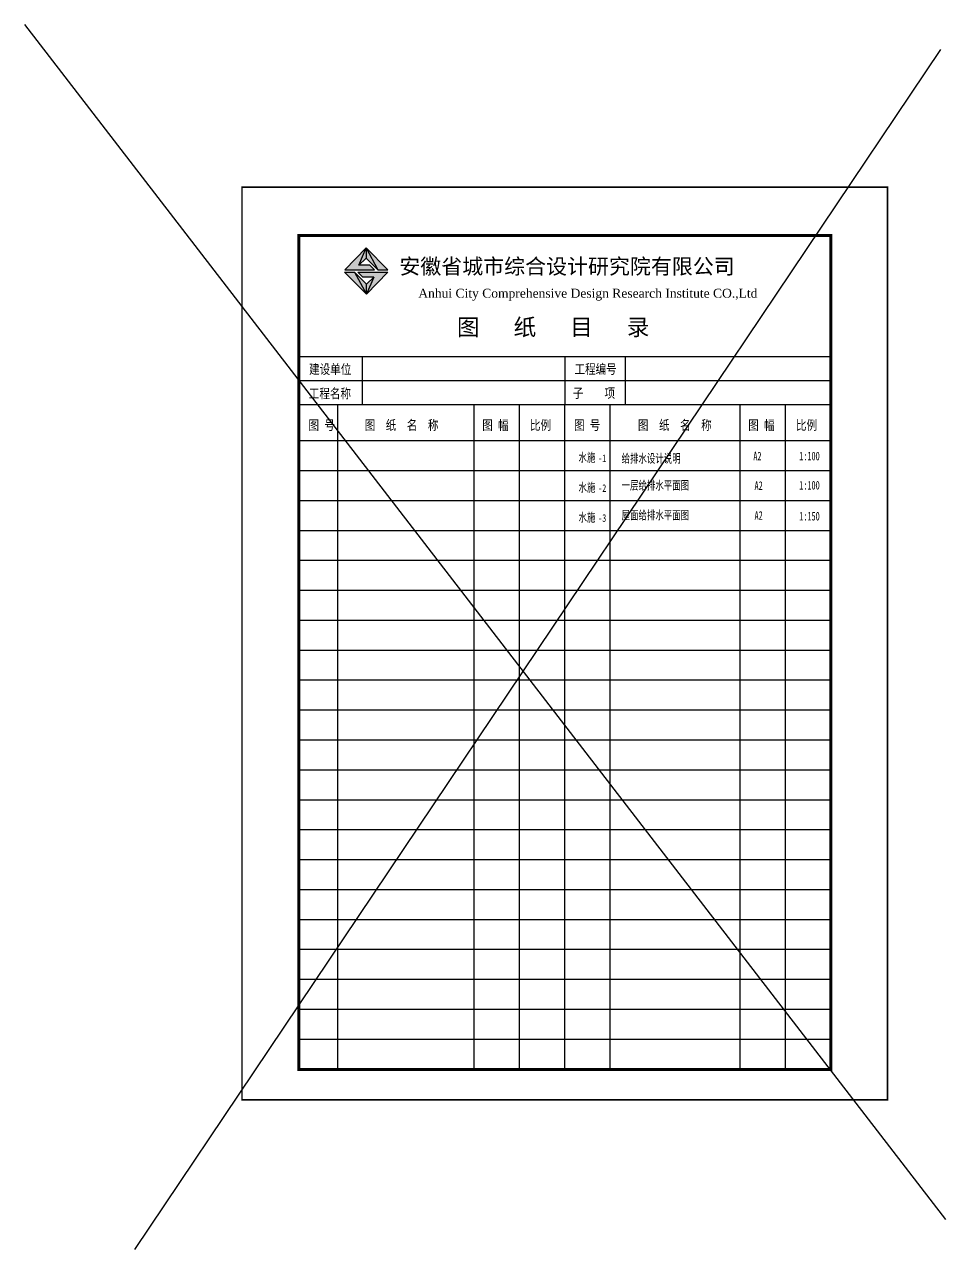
# Model space of a CAD drawing. Extents: x 185245 to 2166646, y -19957 to 815000.
# Drawn here: x 2038154 to 2068117, y 693631 to 733494 of the extents above; entities that cross this region are included whole.
import ezdxf

# ---------------------------------------------------------------- set-up
doc = ezdxf.new("R2010")
doc.units = 0
doc.header["$LTSCALE"] = 1000
doc.header["$MEASUREMENT"] = 0
doc.layers.add('A_DE_DETAIL_3', color=144, linetype='Continuous')
doc.layers.add('PUB_TEXT', color=7, linetype='Continuous')
doc.styles.add('-宋体', font='')
doc.styles.add('_SIMPLEX9', font='', dxfattribs={"width": 0.675})
doc.styles.add('GHF', font='times.ttf')
doc.styles.add('宋体', font='')
doc.styles.add('黑体', font='simhei.ttf')
doc.styles.get('-宋体').set_extended_font_data('SimSun')
doc.styles.get('_SIMPLEX9').set_extended_font_data('SimSun')
doc.styles.get('宋体').set_extended_font_data('NSimSun')
pattern_1 = [(0, (933342.1366, 1214017.5396), (1.983867188, 3.967734375), [0, -3.967734375])]

msp = doc.modelspace()

# ---------------------------------------------------------------- hatches: boundary and pattern name
msp.add_hatch(color=1).paths.add_polyline_path([(2049031.4, 725663.6), (2049272.2, 726222.3), (2048577.7, 725508.5), (2049544.7, 725508.5), (2049384.3, 725663.6)])
at = {"layer": 'A_DE_DETAIL_3'}
for color, points in [(41, [(2049651.7, 725505.5), (2049979.1, 725505.5), (2049272.2, 726222.3)]), (41, [(2048890.9, 725436.6), (2048569.8, 725436.6), (2049281.6, 724713.7)]), (1, [(2049001.6, 725438.8), (2049159.5, 725273.1), (2049517.2, 725273.1), (2049281.6, 724713.7), (2049979.6, 725438.8)])]:
    msp.add_hatch(color=color, dxfattribs=at).paths.add_polyline_path(points)
at = {"layer": 'PUB_TEXT'}
h = msp.add_hatch(dxfattribs=at)
h.set_pattern_fill('松散材料', color=256, scale=2.116125, style=0)
h.set_pattern_definition(pattern_1)
h.paths.add_polyline_path([(2049272.2, 725893.7), (2049272.2, 726222.3), (2049031.4, 725663.6)])
h = msp.add_hatch(dxfattribs=at)
h.set_pattern_fill('松散材料', color=256, scale=2.116125, style=0)
h.set_pattern_definition(pattern_1)
h.paths.add_polyline_path([(2049651.7, 725505.5), (2049272.2, 726222.3), (2049272.2, 725893.7)])
h = msp.add_hatch(dxfattribs=at)
h.set_pattern_fill('松散材料', color=256, scale=2.116125, style=0)
h.set_pattern_definition(pattern_1)
h.paths.add_polyline_path([(2048890.9, 725436.6), (2049281.6, 724713.7), (2049281.6, 725046.9)])
h.paths.add_polyline_path([(2049281.6, 724713.7), (2049517.2, 725273.1), (2049281.6, 725046.9)])

# ---------------------------------------------------------------- linework, layer by layer
for p, q in [((2038154, 733494), (2068117.4, 694607.2)), ((2067954.5, 732680.5), (2041736.5, 693630.9)), ((2049031.4, 725663.6, 0), (2049272.2, 726222.3, 0)), ((2049272.2, 726222.3, 0), (2049651.7, 725505.5, 0)), ((2049281.6, 724713.7, 0), (2048569.8, 725436.6, 0)), ((2048569.8, 725436.6, 0), (2048890.9, 725436.6, 0)), ((2048890.9, 725436.6, 0), (2049281.6, 724713.7, 0)), ((2049001.6, 725438.8, 0), (2049979.6, 725438.8, 0)), ((2049159.5, 725273.1, 0), (2049001.6, 725438.8, 0)), ((2049517.2, 725273.1, 0), (2049159.5, 725273.1, 0)), ((2049979.6, 725438.8, 0), (2049281.6, 724713.7, 0)), ((2049517.2, 725273.1, 0), (2049281.6, 724713.7, 0))]:
    msp.add_line(p, q)
for p, q in [((2049281.6, 725046.9, 0), (2048890.9, 725436.6, 0)), ((2049281.6, 725046.9, 0), (2049517.2, 725273.1, 0)), ((2049281.6, 724713.7, 0), (2049281.6, 725046.9, 0))]:
    msp.add_line(p, q, dxfattribs=at)
at = {"layer": 'PUB_TEXT', "color": 11}
for p, q in [((2047074.7, 722695, 0), (2064383.3, 722695, 0)), ((2049139.9, 722670.2, 0), (2049139.9, 721121.5, 0)), ((2055729, 722695, 0), (2055729, 721121.5, 0)), ((2057695.9, 722695, 0), (2057695.9, 721121.5, 0)), ((2047074.7, 721908.3, 0), (2064383.3, 721908.3, 0)), ((2064383.3, 721121.5, 0), (2047074.7, 721121.5, 0)), ((2048351.4, 699495.6, 0), (2048351.4, 721121.5, 0)), ((2052778.6, 699495.6, 0), (2052778.6, 721121.5, 0)), ((2054253.8, 699495.6, 0), (2054253.8, 721121.5, 0)), ((2055729, 699495.6, 0), (2055729, 721121.5, 0)), ((2057204.1, 699495.6, 0), (2057204.1, 721121.5, 0)), ((2061432.9, 699495.6, 0), (2061432.9, 721121.5, 0)), ((2062908.1, 699495.6, 0), (2062908.1, 721121.5, 0)), ((2064383.3, 719941.4, 0), (2047074.7, 719941.4, 0)), ((2064383.3, 719941.4, 0), (2047074.7, 719941.4, 0)), ((2064383.3, 718967.8, 0), (2047074.7, 718967.8, 0)), ((2055729, 718967.8, 0), (2047074.7, 718967.8, 0)), ((2055729, 718967.8, 0), (2047074.7, 718967.8, 0)), ((2055729, 718967.8, 0), (2047074.7, 718967.8, 0)), ((2055729, 718967.8, 0), (2047074.7, 718967.8, 0)), ((2064383.3, 717994.2, 0), (2047074.7, 717994.2, 0)), ((2064383.3, 717020.6, 0), (2047074.7, 717020.6, 0)), ((2064383.3, 716047, 0), (2047074.7, 716047, 0)), ((2064383.3, 715073.3, 0), (2047074.7, 715073.3, 0)), ((2064383.3, 714099.7, 0), (2047074.7, 714099.7, 0)), ((2055729, 714099.7, 0), (2047074.7, 714099.7, 0)), ((2055729, 714099.7, 0), (2047074.7, 714099.7, 0)), ((2055729, 714099.7, 0), (2047074.7, 714099.7, 0)), ((2055729, 714099.7, 0), (2047074.7, 714099.7, 0)), ((2064383.3, 713126.1, 0), (2047074.7, 713126.1, 0)), ((2064383.3, 712152.5, 0), (2047074.7, 712152.5, 0)), ((2064383.3, 711178.9, 0), (2047074.7, 711178.9, 0)), ((2064383.3, 710205.3, 0), (2047074.7, 710205.3, 0)), ((2064383.3, 709231.7, 0), (2047074.7, 709231.7, 0)), ((2064383.3, 708258.1, 0), (2047074.7, 708258.1, 0)), ((2064383.3, 707284.5, 0), (2047074.7, 707284.5, 0)), ((2064383.3, 706310.9, 0), (2047074.7, 706310.9, 0)), ((2064383.3, 705337.3, 0), (2047074.7, 705337.3, 0)), ((2064383.3, 704363.6, 0), (2047074.7, 704363.6, 0)), ((2064383.3, 703390, 0), (2047074.7, 703390, 0)), ((2064383.3, 702416.4, 0), (2047074.7, 702416.4, 0)), ((2064383.3, 701442.8, 0), (2047074.7, 701442.8, 0)), ((2064383.3, 700469.2, 0), (2047074.7, 700469.2, 0)), ((2064383.3, 699495.6, 0), (2047074.7, 699495.6, 0)), ((2064383.3, 699495.6, 0), (2047074.7, 699495.6, 0))]:
    msp.add_line(p, q, dxfattribs=at)
at = {"layer": 'PUB_TEXT', "color": 2, "const_width": 49.2, "elevation": 0}
msp.add_lwpolyline([(2045229, 728202.3), (2066229, 728202.3), (2066229, 698502.3), (2045229, 698502.3)], close=True, dxfattribs=at)
at = {"layer": 'PUB_TEXT', "color": 11, "const_width": 98.3, "elevation": 0}
msp.add_lwpolyline([(2047074.7, 699485.8), (2047074.7, 726628.8), (2064383.3, 726628.8), (2064383.3, 699485.8)], close=True, dxfattribs=at)
at = {"layer": 'PUB_TEXT', "elevation": 0}
for points in [[(2049384.3, 725663.6), (2049031.4, 725663.6), (2049272.2, 725893.7), (2049651.7, 725505.5), (2049979.1, 725505.5), (2049272.2, 726222.3), (2048577.7, 725508.5), (2049544.7, 725508.5), (2049384.3, 725663.6)], [(2049272.2, 726222.3), (2049272.2, 725893.7)]]:
    msp.add_lwpolyline(points, dxfattribs=at)

# ---------------------------------------------------------------- texts
at = {"color": 11, "lineweight": 60, "style": '-宋体'}
msp.add_text('图   纸   目   录', height=540.894, dxfattribs=at).set_placement((2052223, 723377.4, 0))
at = {"layer": 'PUB_TEXT'}
for s, height, style, p in [('安徽省城市综合设计研究院有限公司', 500, '黑体', (2050348.6, 725374.2, 0)), ('Anhui City Comprehensive Design Research Institute CO.,Ltd', 291.563, 'GHF', (2050965.7, 724603.9, 0))]:
    msp.add_text(s, height=height, dxfattribs=dict(at, style=style)).set_placement(p)
at = {"layer": 'PUB_TEXT', "color": 11, "style": '-宋体', "width": 0.8}
for s, height, p in [('建设单位', 314.7, (2047413.4, 722120.7, 0)), ('工程编号', 314.7, (2056047, 722126.5, 0)), ('工程名称', 314.7, (2047403, 721327.4, 0)), ('子    项', 314.7, (2055994.1, 721342.7, 0)), ('图 号', 314.7, (2047393.8, 720301.6, 0)), ('   图  纸  名  称', 314.702, (2048706.5, 720301.6, 0)), ('图 幅', 314.7, (2053046.3, 720301.6, 0)), ('比例', 314.7, (2054597.9, 720301.6, 0)), ('图 号', 314.7, (2056031.6, 720301.6, 0)), ('   图  纸  名  称', 314.702, (2057595.4, 720301.6, 0)), ('图 幅', 314.7, (2061700.6, 720301.6, 0)), ('比例', 314.7, (2063252.2, 720301.6, 0))]:
    msp.add_text(s, height=height, dxfattribs=at).set_placement(p)
at = {"layer": 'PUB_TEXT', "lineweight": -3}
for s, height, style, width, p in [('水施', 280.28, '宋体', 0.7, (2056177.4, 719263.5, 0)), ('-1', 246.65, '_SIMPLEX9', 0.675, (2056820.7, 719257.9, 0)), ('水施', 280.28, '宋体', 0.7, (2056177.4, 718289.9, 0)), ('-2', 246.65, '_SIMPLEX9', 0.675, (2056820.7, 718284.3, 0)), ('水施', 280.28, '宋体', 0.7, (2056177.4, 717316.2, 0)), ('-3', 246.65, '_SIMPLEX9', 0.675, (2056820.7, 717310.7, 0))]:
    msp.add_text(s, height=height, dxfattribs=dict(at, style=style, width=width)).set_placement(p)
at = {"layer": 'PUB_TEXT', "style": '宋体', "width": 0.7}
for s, p in [('给排水设计说明', (2057580.1, 719232.5, 0)), ('A2', (2061865.6, 719311.6, 0)), ('1:100', (2063359.4, 719311.6, 0)), ('一层给排水平面图', (2057580.1, 718357.8, 0)), ('A2', (2061904.6, 718350.3, 0)), ('1:100', (2063359.4, 718361.3, 0)), ('屋面给排水平面图', (2057580.1, 717385, 0)), ('A2', (2061904.6, 717376.7, 0)), ('1:150', (2063359.4, 717355.1, 0))]:
    msp.add_text(s, height=280.05, dxfattribs=at).set_placement(p)

doc.saveas('drawing.dxf')
